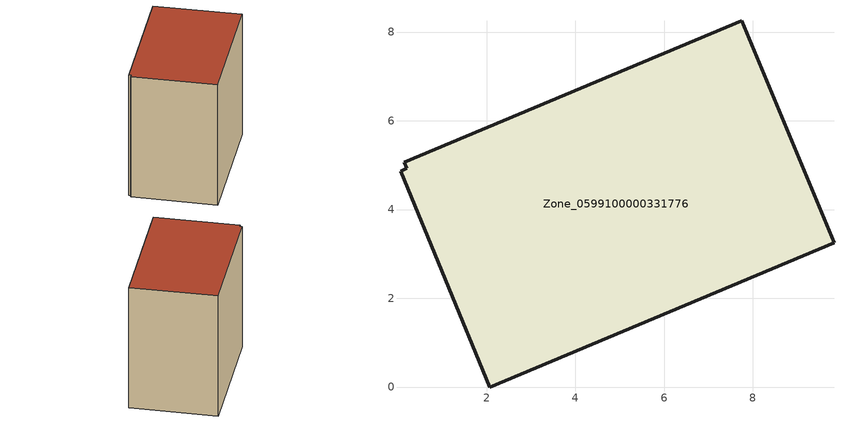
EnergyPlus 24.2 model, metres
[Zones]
Zone_0599100000331776
 floor ground (C_G): 9.83,3.25 2.07,0 0.06,4.87 0.2,4.93 0.14,5.07 7.75,8.25 z3.8
 wall outside (C_F): 9.83,3.25 7.75,8.25 0.14,5.07 0.2,4.93 0.06,4.87 2.07,0 9.83,3.25 z3.8:12.09
 roof outside (C_R): 2.07,0 9.83,3.25 7.75,8.25 0.14,5.07 0.2,4.93 0.06,4.87 z12.09
[BUILDING]
Pand.0599100000331776: North Axis=0; Terrain=City; Loads Convergence Tolerance Value=0.04; Temperature Convergence Tolerance Value=0.4; Solar Distribution=FullExterior; Maximum Number of Warmup Days=25; Minimum Number of Warmup Days=1
[Site:Location]
Rotterdam.The.Hague.AP_ZH_NLD Design_Conditions: Latitude=51.96; Longitude=4.45; Time Zone=1; Elevation=-4.5
[SITE:GROUNDTEMPERATURE:BUILDINGSURFACE]
18, 18, 18, 18, 18, 18, 18, 18, 18, 18, 18, 18
[MATERIAL] Thermal Absorptance=0.9; Solar Absorptance=0.7; Visible Absorptance=0.7
Name | Roughness | Thickness | Conductivity | Density | Specific Heat
G.TI.1975-1991 | MediumSmooth | 0.15 | 0.288461 | 540 | 1210
F.TI.1975-1991 | Rough | 0.3 | 0.230769 | 1920 | 840
R.TI.1975-1991 | MediumRough | 0.2 | 0.153846 | 1500 | 1000
[CONSTRUCTION]
C_G: G.TI.1975-1991
C_F: F.TI.1975-1991
C_R: R.TI.1975-1991
[ZONE]
Zone_0599100000331776: Type=1; Multiplier=1; Ceiling Height=Autocalculate; Volume=Autocalculate; Floor Area=autocalculate; Part of Total Floor Area=Yes
[ZONEINFILTRATION:DESIGNFLOWRATE]
Infil_Zone_0599100000331776: Zone or ZoneList or Space or SpaceList=Zone_0599100000331776; Schedule=AlwaysOn; Design Flow Rate Calculation Method=Flow/Area; Flow Rate per Floor Area=0.003; Constant Term Coefficient=1; Temperature Term Coefficient=0; Velocity Term Coefficient=0; Velocity Squared Term Coefficient=0
[HVACTEMPLATE:ZONE:IDEALLOADSAIRSYSTEM]
Zone_0599100000331776: Maximum Heating Supply Air Temperature=50; Minimum Cooling Supply Air Temperature=13; Maximum Heating Supply Air Humidity Ratio=0.0156; Minimum Cooling Supply Air Humidity Ratio=0.0077; Heating Limit=NoLimit; Cooling Limit=NoLimit; Dehumidification Control Type=ConstantSensibleHeatRatio; Cooling Sensible Heat Ratio=0.7; Dehumidification Setpoint=60; Humidification Control Type=None; Humidification Setpoint=30; Outdoor Air Method=None; Outdoor Air Flow Rate per Person=0.00944; Outdoor Air Flow Rate per Zone Floor Area=0; Outdoor Air Flow Rate per Zone=0; Demand Controlled Ventilation Type=None; Outdoor Air Economizer Type=NoEconomizer; Heat Recovery Type=None; Sensible Heat Recovery Effectiveness=0.7; Latent Heat Recovery Effectiveness=0.65
[ZONECONTROL:THERMOSTAT]
ThermostatControl_Zone_0599100000331776: Zone or ZoneList=Zone_0599100000331776; Control Type Schedule=DualSetpointControlType; Control 1=Thermostat_Zone_0599100000331776; Temperature Difference Between Cutout And Setpoint=0
[THERMOSTATSETPOINT:DUALSETPOINT]
Thermostat_Zone_0599100000331776: Heating Setpoint Temperature Schedule=HeatingSetpoint_Zone_0599100000331776; Cooling Setpoint Temperature Schedule=CoolingSetpoint_Zone_0599100000331776
[SCHEDULE:COMPACT]
HeatingSetpoint_Zone_0599100000331776: Through: 12/31, For: AllDays, Until: 24:00, 21
CoolingSetpoint_Zone_0599100000331776: Through: 12/31, For: AllDays, Until: 24:00, 24
DualSetpointControlType: Through: 12/31, For: AllDays, Until: 24:00, 4
AlwaysOn: Through: 12/31, For: AllDays, Until: 24:00, 1
